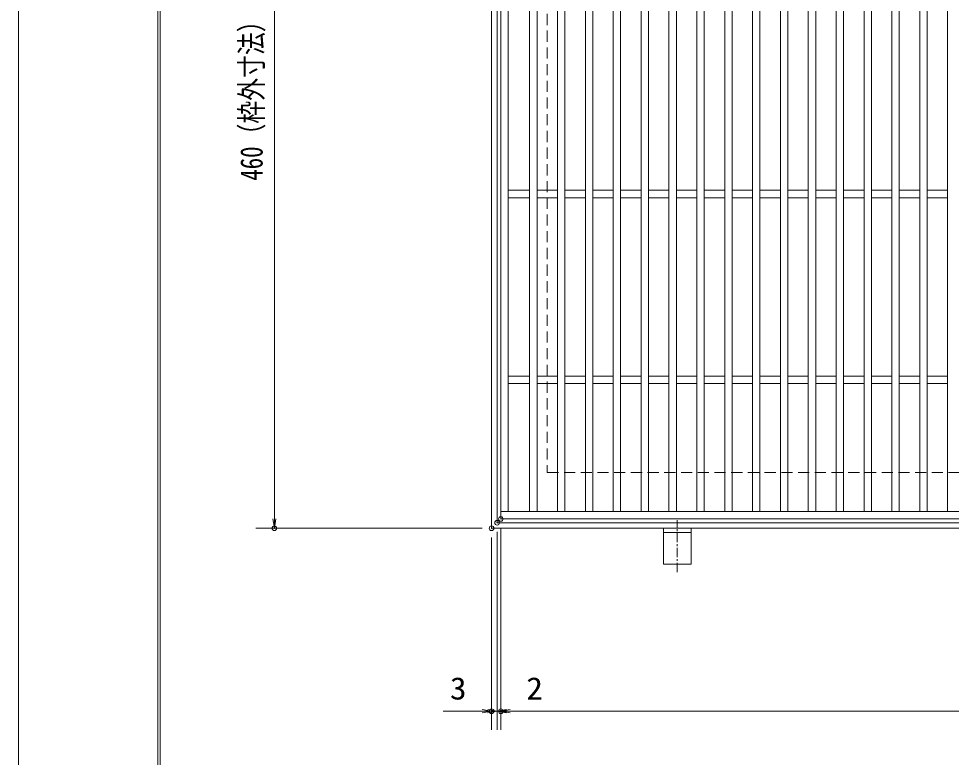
# Model space of a CAD drawing. Units: millimetres, scale not verified. Extents: x -1050 to 1050, y -742 to 742.
# Drawn here: x -1050 to -548, y -46 to 352 of the extents above; entities that cross this region are included whole.
import ezdxf
from ezdxf.enums import TextEntityAlignment as Align

# ---------------------------------------------------------------- set-up
doc = ezdxf.new("R2010")
doc.units = ezdxf.units.MM
doc.header["$LTSCALE"] = 5
doc.header["$PDMODE"] = 32
doc.header["$PDSIZE"] = 2.5
doc.linetypes.add('CHAIN1', pattern=[8, 5, -1, 1, -1])
doc.linetypes.add('DASHED1', pattern=[1.8, 1.2, -0.6])
for name, color, linetype, lineweight in [('0-0_7-図\u3000枠', 4, 'Continuous', 9), ('0-1_寸法注釈', 2, 'Continuous', 9), ('0-4_0', 2, 'Continuous', 9), ('0-5_DEFPOINTS', 134, 'Continuous', 9), ('0-6_枠', 7, 'Continuous', 9), ('0-7_蓋', 5, 'Continuous', 9), ('0-8_アンカー', 7, 'Continuous', 9), ('0-A_溝開口', 4, 'DASHED1', 9)]:
    doc.layers.add(name, color=color, linetype=linetype, lineweight=lineweight)
doc.styles.add('ＭＳ ゴシック', font='')
doc.styles.get('ＭＳ ゴシック').set_extended_font_data('MS Gothic')

# ---------------------------------------------------------------- blocks, each defined once
blk = doc.blocks.new('_OPEN')
at = {"layer": '0-4_0'}
blk.add_line((0, 0), (-5, 0), dxfattribs=at)
blk.add_lwpolyline([(-5, 0.833), (0, 0), (-5, -0.833)], dxfattribs=at)
blk = doc.blocks.new('A$C5D7C781A')
at = {"layer": '0-8_アンカー', "color": 6, "linetype": 'CHAIN1'}
blk.add_line((37.5, 140.11), (37.5, 0), dxfattribs=at)
at = {"layer": '0-8_アンカー'}
for p, q in [((0, 118.78), (0, 22.26)), ((0, 118.78), (75, 118.78)), ((75, 118.78), (75, 22.26)), ((75, 33.76), (0, 33.76)), ((0, 22.26), (75, 22.26))]:
    blk.add_line(p, q, dxfattribs=at)

msp = doc.modelspace()

# ---------------------------------------------------------------- linework, layer by layer
at = {"layer": '0-0_7-図\u3000枠'}
for p, q in [((-975, -692.5), (-975, 692.5)), ((-973.75, -691.25), (-973.75, 691.25))]:
    msp.add_line(p, q, dxfattribs=at)
at = {"layer": '0-1_寸法注釈'}
for p, q in [((-912.363, 532.475), (-912.363, 82.475)), ((-800.45, 77.475), (-922.363, 77.475)), ((-792.45, 75.475), (-792.45, -31.047)), ((-792.45, 75.475), (-792.45, -31.047)), ((-790.45, 77.475), (-790.45, -31.047)), ((-790.45, 77.475), (-790.45, -31.047)), ((-795.45, 72.475), (-795.45, -31.047)), ((-800.45, -21.047), (-821.563, -21.047)), ((-797.45, -21.047), (-802.45, -21.047)), ((-792.45, -21.047), (-795.45, -21.047)), ((-792.45, -21.047), (-790.45, -21.047)), ((-787.45, -21.047), (-782.45, -21.047)), ((-785.45, -21.047), (199.55, -21.047)), ((-785.45, -21.047), (-764.337, -21.047))]:
    msp.add_line(p, q, dxfattribs=at)
at = {"layer": '0-5_DEFPOINTS'}
msp.add_lwpolyline([(-1050, -742.5), (-1050, 742.5), (1050, 742.5), (1050, -742.5)], close=True, dxfattribs=at)
for p in [(-792.45, 80.475), (-790.45, 82.475), (-912.363, 77.475), (-795.45, 77.475), (-795.45, 77.475), (-795.45, -21.047), (-790.45, -21.047)]:
    msp.add_point(p, dxfattribs=at)
at = {"layer": '0-6_枠'}
for p, q in [((-795.45, 537.475), (-795.45, 77.475)), ((-792.45, 534.475), (-792.45, 80.475)), ((-792.45, 80.475), (411.386, 80.475)), ((-795.45, 77.475), (409.55, 77.475))]:
    msp.add_line(p, q, dxfattribs=at)
at = {"layer": '0-7_蓋'}
for p, q in [((-790.45, 82.475), (-790.45, 532.475)), ((-786.45, 86.475), (-786.45, 528.475)), ((-774.95, 528.475), (-774.95, 86.475)), ((-770.95, 528.475), (-770.95, 86.475)), ((-759.95, 528.475), (-759.95, 86.475)), ((-755.95, 528.475), (-755.95, 86.475)), ((-744.95, 528.475), (-744.95, 86.475)), ((-740.95, 528.475), (-740.95, 86.475)), ((-729.95, 528.475), (-729.95, 86.475)), ((-725.95, 528.475), (-725.95, 86.475)), ((-714.95, 528.475), (-714.95, 86.475)), ((-710.95, 528.475), (-710.95, 86.475)), ((-699.95, 528.475), (-699.95, 86.475)), ((-695.95, 528.475), (-695.95, 86.475)), ((-684.95, 528.475), (-684.95, 86.475)), ((-680.95, 528.475), (-680.95, 86.475)), ((-669.95, 528.475), (-669.95, 86.475)), ((-665.95, 528.475), (-665.95, 86.475)), ((-654.95, 528.475), (-654.95, 86.475)), ((-650.95, 528.475), (-650.95, 86.475)), ((-639.95, 528.475), (-639.95, 86.475)), ((-635.95, 528.475), (-635.95, 86.475)), ((-624.95, 528.475), (-624.95, 86.475)), ((-620.95, 528.475), (-620.95, 86.475)), ((-609.95, 528.475), (-609.95, 86.475)), ((-605.95, 528.475), (-605.95, 86.475)), ((-594.95, 528.475), (-594.95, 86.475)), ((-590.95, 528.475), (-590.95, 86.475)), ((-579.95, 528.475), (-579.95, 86.475)), ((-575.95, 528.475), (-575.95, 86.475)), ((-564.95, 528.475), (-564.95, 86.475)), ((-560.95, 528.475), (-560.95, 86.475)), ((-549.95, 528.475), (-549.95, 86.475)), ((-774.95, 259.475), (-786.45, 259.475)), ((-759.95, 259.475), (-770.95, 259.475)), ((-744.95, 259.475), (-755.95, 259.475)), ((-729.95, 259.475), (-740.95, 259.475)), ((-714.95, 259.475), (-725.95, 259.475)), ((-699.95, 259.475), (-710.95, 259.475)), ((-684.95, 259.475), (-695.95, 259.475)), ((-669.95, 259.475), (-680.95, 259.475)), ((-654.95, 259.475), (-665.95, 259.475)), ((-639.95, 259.475), (-650.95, 259.475)), ((-624.95, 259.475), (-635.95, 259.475)), ((-609.95, 259.475), (-620.95, 259.475)), ((-594.95, 259.475), (-605.95, 259.475)), ((-579.95, 259.475), (-590.95, 259.475)), ((-564.95, 259.475), (-575.95, 259.475)), ((-549.95, 259.475), (-560.95, 259.475)), ((-774.95, 255.475), (-786.45, 255.475)), ((-759.95, 255.475), (-770.95, 255.475)), ((-744.95, 255.475), (-755.95, 255.475)), ((-729.95, 255.475), (-740.95, 255.475)), ((-714.95, 255.475), (-725.95, 255.475)), ((-699.95, 255.475), (-710.95, 255.475)), ((-684.95, 255.475), (-695.95, 255.475)), ((-669.95, 255.475), (-680.95, 255.475)), ((-654.95, 255.475), (-665.95, 255.475)), ((-639.95, 255.475), (-650.95, 255.475)), ((-624.95, 255.475), (-635.95, 255.475)), ((-609.95, 255.475), (-620.95, 255.475)), ((-594.95, 255.475), (-605.95, 255.475)), ((-579.95, 255.475), (-590.95, 255.475)), ((-564.95, 255.475), (-575.95, 255.475)), ((-549.95, 255.475), (-560.95, 255.475)), ((-774.95, 159.475), (-786.45, 159.475)), ((-759.95, 159.475), (-770.95, 159.475)), ((-744.95, 159.475), (-755.95, 159.475)), ((-729.95, 159.475), (-740.95, 159.475)), ((-714.95, 159.475), (-725.95, 159.475)), ((-699.95, 159.475), (-710.95, 159.475)), ((-684.95, 159.475), (-695.95, 159.475)), ((-669.95, 159.475), (-680.95, 159.475)), ((-654.95, 159.475), (-665.95, 159.475)), ((-639.95, 159.475), (-650.95, 159.475)), ((-624.95, 159.475), (-635.95, 159.475)), ((-609.95, 159.475), (-620.95, 159.475)), ((-594.95, 159.475), (-605.95, 159.475)), ((-579.95, 159.475), (-590.95, 159.475)), ((-564.95, 159.475), (-575.95, 159.475)), ((-549.95, 159.475), (-560.95, 159.475)), ((-774.95, 155.475), (-786.45, 155.475)), ((-759.95, 155.475), (-770.95, 155.475)), ((-744.95, 155.475), (-755.95, 155.475)), ((-729.95, 155.475), (-740.95, 155.475)), ((-714.95, 155.475), (-725.95, 155.475)), ((-699.95, 155.475), (-710.95, 155.475)), ((-684.95, 155.475), (-695.95, 155.475)), ((-669.95, 155.475), (-680.95, 155.475)), ((-654.95, 155.475), (-665.95, 155.475)), ((-639.95, 155.475), (-650.95, 155.475)), ((-624.95, 155.475), (-635.95, 155.475)), ((-609.95, 155.475), (-620.95, 155.475)), ((-594.95, 155.475), (-605.95, 155.475)), ((-579.95, 155.475), (-590.95, 155.475)), ((-564.95, 155.475), (-575.95, 155.475)), ((-549.95, 155.475), (-560.95, 155.475)), ((-790.45, 86.475), (204.55, 86.475)), ((-790.45, 82.475), (204.55, 82.475))]:
    msp.add_line(p, q, dxfattribs=at)
at = {"layer": '0-7_蓋', "color": 7}
msp.add_point((-790.45, 82.475), dxfattribs=at)
at = {"layer": '0-A_溝開口'}
for p, q in [((-765.45, 507.475), (-765.45, 107.475)), ((-765.45, 107.475), (204.55, 107.475))]:
    msp.add_line(p, q, dxfattribs=at)

# ---------------------------------------------------------------- block references
at = {"layer": '0-1_寸法注釈'}
for p, rotation in [((-912.363, 77.475), 270), ((-792.45, -21.047), 180), ((-790.45, -21.047), 180), ((-790.45, -21.047), 180)]:
    msp.add_blockref('_OPEN', p, dxfattribs=dict(at, rotation=rotation))
for p in [(-795.45, -21.047), (-792.45, -21.047)]:
    msp.add_blockref('_OPEN', p, dxfattribs=at)
at = {"layer": '0-8_アンカー', "xscale": -0.2, "yscale": 0.2, "rotation": 180}
msp.add_blockref('A$C5D7C781A', (-702.95, 81.927), dxfattribs=at)

# ---------------------------------------------------------------- texts
at = {"layer": '0-1_寸法注釈', "color": 7, "style": 'ＭＳ ゴシック', "width": 0.75}
msp.add_text('460（枠外寸法）', height=12.03, rotation=90, dxfattribs=at).set_placement((-915.05, 264.682), align=Align.BOTTOM_LEFT)
at = {"layer": '0-1_寸法注釈', "color": 7, "style": 'ＭＳ ゴシック', "width": 1.1}
for s, p in [('3', (-817.873, -18.36)), ('2', (-776.76, -18.36))]:
    msp.add_text(s, height=12.02, dxfattribs=at).set_placement(p, align=Align.BOTTOM_LEFT)

doc.saveas('drawing.dxf')
